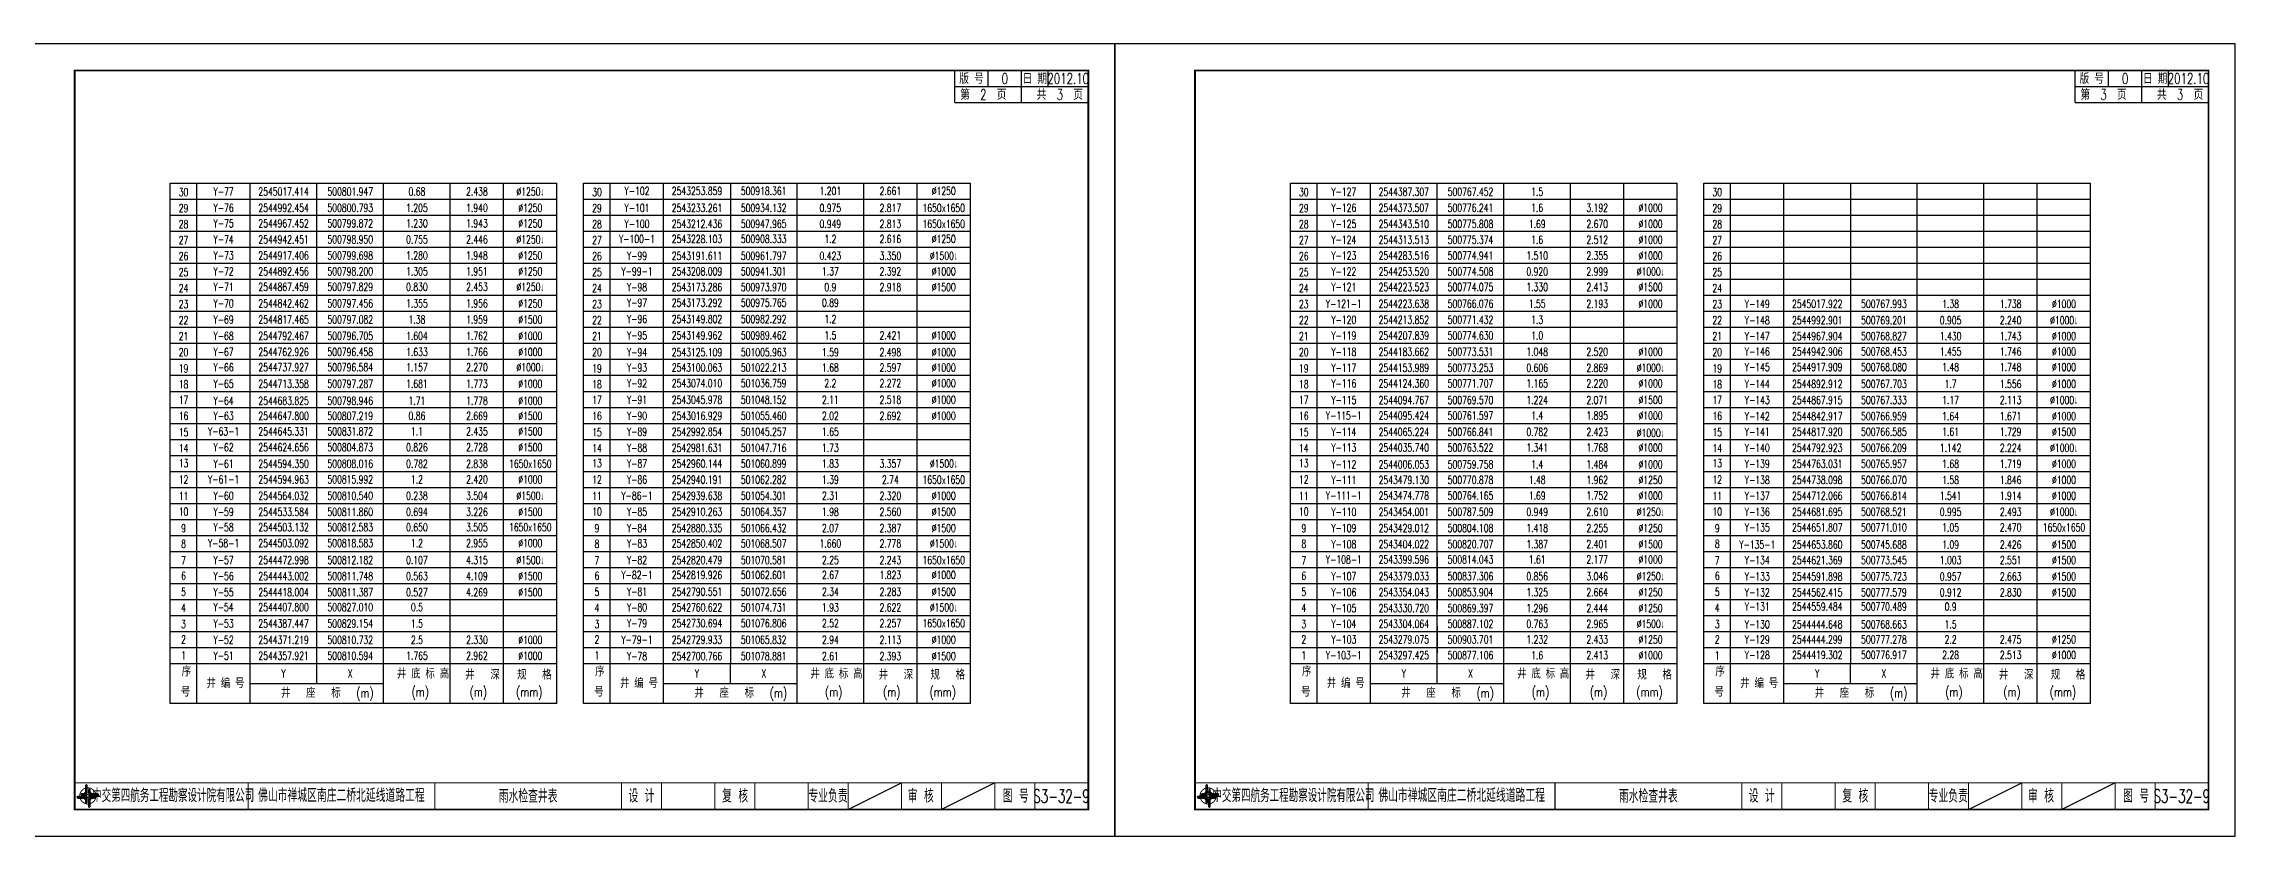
# Model space of a CAD drawing. Header units: inches. Extents: x 9567 to 10834, y -379 to 758.
# Drawn here: x 10005 to 10827, y 461 to 758 of the extents above; entities that cross this region are included whole.
import ezdxf
from ezdxf.enums import TextEntityAlignment as Align

# ---------------------------------------------------------------- set-up
doc = ezdxf.new("R2010")
doc.units = ezdxf.units.IN
doc.header["$LTSCALE"] = 10
doc.header["$MEASUREMENT"] = 0
for name, color, linetype in [('GPSCOMMON', 7, 'Continuous'), ('U-ANNO-TTLB', 7, 'Continuous'), ('图框', 7, 'Continuous'), ('文字表格', 7, 'Continuous'), ('结构', 2, 'Continuous')]:
    doc.layers.add(name, color=color, linetype=linetype)
doc.styles.add('gpshz', font='txt.shx', dxfattribs={"width": 0.7, "bigfont": 'hztxt.shx'})
doc.styles.add('HZ', font='romans.shx', dxfattribs={"width": 0.8, "bigfont": 'hztxt.shx'})
doc.styles.get("Standard").update_dxf_attribs({"font": 'simplex1.shx', "width": 0.7, "bigfont": 'hztxt.shx'})

# ---------------------------------------------------------------- blocks, each defined once
blk = doc.blocks.new('series')
at = {"width": 0.75}
for tag, height, p in [('页码', 4, (-35, -19)), ('图名', 5, (-220, -282)), ('图号', 5, (-20, -282))]:
    blk.add_attdef(tag, text='', height=height, dxfattribs=at).set_placement(p, align=Align.MIDDLE_CENTER)
blk = doc.blocks.new('tb')
at = {"lineweight": -3}
h = blk.add_hatch(color=256, dxfattribs=at)
h.paths.add_polyline_path([(-1.23, -0.13), (-3.78, -0.14), (-4.14, -0.41), (-1.4, -0.44), (-0.56, -1.24), (-0.54, -2.62), (-0.27, -2.2), (-0.26, -1.06)])
h.paths.add_polyline_path([(0.13, -1.08), (0.14, -3.86), (0.41, -4.26), (0.44, -1.24), (1.25, -0.43), (2.66, -0.43), (2.26, -0.16), (1.07, -0.15)])
h.paths.add_polyline_path([(1.08, 0.3), (3.62, 0.3), (4.02, 0.56), (1.25, 0.57), (0.43, 1.39), (0.43, 2.8), (0.16, 2.41), (0.15, 1.24)])
h.paths.add_polyline_path([(-0.28, 1.21), (-0.28, 3.99), (-0.56, 4.39), (-0.57, 1.41), (-1.38, 0.6), (-2.74, 0.56), (-2.33, 0.3), (-1.2, 0.29)])
for p, q in [((-1.38, 0.6), (-2.74, 0.56)), ((-0.57, 1.41), (-1.38, 0.6)), ((-0.56, 4.39), (-0.57, 1.41)), ((0.43, 2.8), (0.43, 1.39)), ((0.43, 1.39), (1.25, 0.57)), ((1.25, 0.57), (4.02, 0.56)), ((-4.14, -0.41), (-1.4, -0.44)), ((-1.4, -0.44), (-0.56, -1.24)), ((-0.56, -1.24), (-0.54, -2.62)), ((0.41, -4.26), (0.44, -1.24)), ((0.44, -1.24), (1.25, -0.43)), ((1.25, -0.43), (2.66, -0.43))]:
    blk.add_line(p, q, dxfattribs=at)
at = {"lineweight": -3, "const_width": 0.35, "flags": 128}
for points in [[(-0.9, 3.02, 0.324167), (-3.16, -0.14)], [(2.88, 0.92, 0.324403), (-0.24, 3.15)], [(0.75, -2.86, 0.325418), (3.02, 0.26)], [(-2.98, -0.76, 0.322976), (0.14, -2.98)]]:
    blk.add_lwpolyline(points, format="xyb", dxfattribs=at)
at = {"lineweight": -3, "flags": 128}
for points in [[(-0.9, 3.99), (-0.9, 1.58), (-1.53, 0.91), (-2.34, 0.91), (-2.74, 0.56), (-2.33, 0.3), (-1.2, 0.29), (-0.28, 1.21), (-0.28, 3.99), (-0.56, 4.39)], [(-0.04, 0.77), (0.68, 0.04), (-0.04, -0.69), (-0.77, 0.05)], [(3.62, 0.92), (1.43, 0.92), (0.77, 1.54), (0.77, 2.38), (0.43, 2.8), (0.16, 2.41), (0.15, 1.24), (1.08, 0.3), (3.62, 0.3), (4.02, 0.56)], [(-3.73, -0.76), (-1.54, -0.76), (-0.89, -1.39), (-0.89, -2.21), (-0.54, -2.62), (-0.27, -2.2), (-0.26, -1.06), (-1.23, -0.13), (-3.78, -0.14), (-4.14, -0.41)], [(0.75, -3.85), (0.75, -1.43), (1.4, -0.78), (2.26, -0.78), (2.66, -0.43), (2.26, -0.16), (1.07, -0.15), (0.13, -1.08), (0.14, -3.86), (0.41, -4.26)]]:
    blk.add_lwpolyline(points, close=True, dxfattribs=at)
blk = doc.blocks.new('hyjbbt')
at = {"color": 7, "linetype": 'Continuous'}
for p, q in [((0, 15), (145, 15)), ((10, 0), (10, 15)), ((30, 0), (30, 15)), ((55, 7.5), (55, 15)), ((80, 0), (80, 15)), ((105, 0), (105, 15)), ((125, 0), (125, 15)), ((30, 7.5), (80, 7.5))]:
    blk.add_line(p, q, dxfattribs=at)
at = {"color": 1, "linetype": 'Continuous'}
for p, q in [((0, 0), (0, 15)), ((145, 0), (145, 15)), ((145, 0), (0, 0))]:
    blk.add_line(p, q, dxfattribs=at)
at = {"style": 'HZ', "width": 0.75}
for s, p in [('序', (4.31, 10.17)), ('井 编 号', (13.62, 5.78)), ('井 底 标 高', (84.99, 9.38)), ('井   深', (110.61, 8.97)), ('规   格', (130.05, 8.97)), ('号', (3.97, 2.58)), ('井   座   标   (m)', (41.52, 2.18)), ('(m)', (90.49, 2.58)), ('(m)', (112.26, 2.58)), ('(mm)', (129.67, 2.58))]:
    blk.add_text(s, height=3.5, dxfattribs=at).set_placement(p)
at = {"layer": 'GPSCOMMON', "style": 'gpshz', "width": 0.7}
for s, p in [('Y', (42.5, 11.25)), ('X', (67.5, 11.25))]:
    blk.add_text(s, height=3, dxfattribs=at).set_placement(p, align=Align.MIDDLE)

msp = doc.modelspace()

# ---------------------------------------------------------------- linework, layer by layer
at = {"color": 0}
for p, q in [((10406.75, 758.34), (9986.75, 758.34)), ((10406.75, 758.34), (9986.75, 758.34)), ((10826.75, 758.34), (10406.75, 758.34)), ((10826.75, 758.34), (10406.75, 758.34))]:
    msp.add_line(p, q, dxfattribs=at)
for p, q in [((10107.57, 526.08), (10107.57, 706.08)), ((10207.57, 700.08), (10352.57, 700.08)), ((10527.57, 526.08), (10527.57, 706.08)), ((10627.57, 700.08), (10772.57, 700.08)), ((10207.57, 694.08), (10352.57, 694.08)), ((10627.57, 694.08), (10772.57, 694.08)), ((10207.57, 688.08), (10352.57, 688.08)), ((10207.57, 682.08), (10352.57, 682.08)), ((10627.57, 688.08), (10772.57, 688.08)), ((10627.57, 682.08), (10772.57, 682.08)), ((10207.57, 676.08), (10352.57, 676.08)), ((10627.57, 676.08), (10772.57, 676.08)), ((10207.57, 670.08), (10352.57, 670.08)), ((10627.57, 670.08), (10772.57, 670.08)), ((10207.57, 664.08), (10352.57, 664.08)), ((10207.57, 658.08), (10352.57, 658.08)), ((10627.57, 664.08), (10772.57, 664.08)), ((10627.57, 658.08), (10772.57, 658.08)), ((10207.57, 652.08), (10352.57, 652.08)), ((10627.57, 652.08), (10772.57, 652.08)), ((10207.57, 646.08), (10352.57, 646.08)), ((10627.57, 646.08), (10772.57, 646.08)), ((10207.57, 640.08), (10352.57, 640.08)), ((10207.57, 634.08), (10352.57, 634.08)), ((10627.57, 640.08), (10772.57, 640.08)), ((10627.57, 634.08), (10772.57, 634.08)), ((10207.57, 628.08), (10352.57, 628.08)), ((10627.57, 628.08), (10772.57, 628.08)), ((10207.57, 622.08), (10352.57, 622.08)), ((10627.57, 622.08), (10772.57, 622.08)), ((10207.57, 616.08), (10352.57, 616.08)), ((10207.57, 610.08), (10352.57, 610.08)), ((10627.57, 616.08), (10772.57, 616.08)), ((10627.57, 610.08), (10772.57, 610.08)), ((10207.57, 604.08), (10352.57, 604.08)), ((10627.57, 604.08), (10772.57, 604.08)), ((10207.57, 598.08), (10352.57, 598.08)), ((10207.57, 592.08), (10352.57, 592.08)), ((10627.57, 598.08), (10772.57, 598.08)), ((10627.57, 592.08), (10772.57, 592.08)), ((10207.57, 586.08), (10352.57, 586.08)), ((10627.57, 586.08), (10772.57, 586.08)), ((10207.57, 580.08), (10352.57, 580.08)), ((10627.57, 580.08), (10772.57, 580.08)), ((10207.57, 574.08), (10352.57, 574.08)), ((10207.57, 568.08), (10352.57, 568.08)), ((10627.57, 574.08), (10772.57, 574.08)), ((10627.57, 568.08), (10772.57, 568.08)), ((10207.57, 562.08), (10352.57, 562.08)), ((10627.57, 562.08), (10772.57, 562.08)), ((10207.57, 556.08), (10352.57, 556.08)), ((10627.57, 556.08), (10772.57, 556.08)), ((10207.57, 550.08), (10352.57, 550.08)), ((10207.57, 544.08), (10352.57, 544.08)), ((10627.57, 550.08), (10772.57, 550.08)), ((10627.57, 544.08), (10772.57, 544.08)), ((10207.57, 538.08), (10352.57, 538.08)), ((10627.57, 538.08), (10772.57, 538.08)), ((10207.57, 532.08), (10352.57, 532.08)), ((10627.57, 532.08), (10772.57, 532.08))]:
    msp.add_line(p, q)
for points in [[(10406.75, 461.34), (10406.75, 758.34), (9986.75, 758.34), (9986.75, 461.34)], [(10826.75, 461.34), (10826.75, 758.34), (10406.75, 758.34), (10406.75, 461.34)]]:
    msp.add_lwpolyline(points, close=True)
at = {"layer": 'GPSCOMMON'}
for p, q in [((10052.57, 700.08), (10197.57, 700.08)), ((10472.57, 700.08), (10617.57, 700.08)), ((10052.57, 694.08), (10197.57, 694.08)), ((10472.57, 694.08), (10617.57, 694.08)), ((10052.57, 688.08), (10197.57, 688.08)), ((10052.57, 682.08), (10197.57, 682.08)), ((10472.57, 688.08), (10617.57, 688.08)), ((10472.57, 682.08), (10617.57, 682.08)), ((10052.57, 676.08), (10197.57, 676.08)), ((10472.57, 676.08), (10617.57, 676.08)), ((10052.57, 670.08), (10197.57, 670.08)), ((10472.57, 670.08), (10617.57, 670.08)), ((10052.57, 664.08), (10197.57, 664.08)), ((10052.57, 658.08), (10197.57, 658.08)), ((10472.57, 664.08), (10617.57, 664.08)), ((10472.57, 658.08), (10617.57, 658.08)), ((10052.57, 652.08), (10197.57, 652.08)), ((10472.57, 652.08), (10617.57, 652.08)), ((10052.57, 646.08), (10197.57, 646.08)), ((10472.57, 646.08), (10617.57, 646.08)), ((10052.57, 640.08), (10197.57, 640.08)), ((10052.57, 634.08), (10197.57, 634.08)), ((10472.57, 640.08), (10617.57, 640.08)), ((10472.57, 634.08), (10617.57, 634.08)), ((10052.57, 628.08), (10197.57, 628.08)), ((10472.57, 628.08), (10617.57, 628.08)), ((10052.57, 622.08), (10197.57, 622.08)), ((10472.57, 622.08), (10617.57, 622.08)), ((10052.57, 616.08), (10197.57, 616.08)), ((10052.57, 610.08), (10197.57, 610.08)), ((10472.57, 616.08), (10617.57, 616.08)), ((10472.57, 610.08), (10617.57, 610.08)), ((10052.57, 604.08), (10197.57, 604.08)), ((10472.57, 604.08), (10617.57, 604.08)), ((10052.57, 598.08), (10197.57, 598.08)), ((10052.57, 592.08), (10197.57, 592.08)), ((10472.57, 598.08), (10617.57, 598.08)), ((10472.57, 592.08), (10617.57, 592.08)), ((10052.57, 586.08), (10197.57, 586.08)), ((10472.57, 586.08), (10617.57, 586.08)), ((10052.57, 580.08), (10197.57, 580.08)), ((10472.57, 580.08), (10617.57, 580.08)), ((10052.57, 574.08), (10197.57, 574.08)), ((10052.57, 568.08), (10197.57, 568.08)), ((10472.57, 574.08), (10617.57, 574.08)), ((10472.57, 568.08), (10617.57, 568.08)), ((10052.57, 562.08), (10197.57, 562.08)), ((10472.57, 562.08), (10617.57, 562.08)), ((10052.57, 556.08), (10197.57, 556.08)), ((10472.57, 556.08), (10617.57, 556.08)), ((10052.57, 550.08), (10197.57, 550.08)), ((10052.57, 544.08), (10197.57, 544.08)), ((10472.57, 550.08), (10617.57, 550.08)), ((10472.57, 544.08), (10617.57, 544.08)), ((10052.57, 538.08), (10197.57, 538.08)), ((10472.57, 538.08), (10617.57, 538.08)), ((10052.57, 532.08), (10197.57, 532.08)), ((10472.57, 532.08), (10617.57, 532.08))]:
    msp.add_line(p, q, dxfattribs=at)
at = {"layer": 'U-ANNO-TTLB'}
for p, q in [((10262.57, 656.08), (10262.57, 646.08)), ((10262.57, 646.08), (10262.57, 636.08)), ((10262.57, 629.91), (10262.57, 619.91)), ((10262.57, 626.08), (10262.57, 616.08)), ((10262.57, 616.08), (10262.57, 606.08)), ((10262.57, 606.08), (10262.57, 596.08)), ((10527.57, 566.08), (10527.57, 556.08)), ((10527.57, 556.08), (10527.57, 546.08)), ((10527.57, 540.06), (10527.57, 530.06))]:
    msp.add_line(p, q, dxfattribs=at)
at = {"layer": '图框'}
for p, q in [((10346.75, 736.34), (10346.75, 748.34)), ((10359.25, 742.34), (10359.25, 748.34)), ((10371.75, 742.34), (10371.75, 748.34)), ((10381.75, 742.34), (10381.75, 748.34)), ((10766.75, 736.34), (10766.75, 748.34)), ((10779.25, 742.34), (10779.25, 748.34)), ((10791.75, 742.34), (10791.75, 748.34)), ((10801.75, 742.34), (10801.75, 748.34)), ((10346.75, 742.34), (10396.75, 742.34)), ((10371.75, 736.34), (10371.75, 742.34)), ((10766.75, 742.34), (10816.75, 742.34)), ((10791.75, 736.34), (10791.75, 742.34)), ((10346.75, 736.34), (10396.75, 736.34)), ((10766.75, 736.34), (10816.75, 736.34)), ((10306.75, 471.34), (10326.75, 481.34)), ((10361.75, 481.34), (10341.75, 471.34)), ((10726.75, 471.34), (10746.75, 481.34)), ((10781.75, 481.34), (10761.75, 471.34))]:
    msp.add_line(p, q, dxfattribs=at)
for points, const_width in [([(10396.75, 748.34), (10016.75, 748.34), (10016.75, 471.34), (10396.75, 471.34), (10396.75, 748.34)], 0.7), ([(10816.75, 748.34), (10436.75, 748.34), (10436.75, 471.34), (10816.75, 471.34), (10816.75, 748.34)], 0.7), ([(10016.75, 481.34), (10396.75, 481.34)], 0.4), ([(10081.75, 481.34), (10081.75, 471.34)], 0.4), ([(10151.75, 471.34), (10151.75, 481.34)], 0.4), ([(10221.75, 471.34), (10221.75, 481.34)], 0.4), ([(10236.75, 471.34), (10236.75, 481.34)], 0.4), ([(10256.75, 471.34), (10256.75, 481.34)], 0.4), ([(10271.75, 471.34), (10271.75, 481.34)], 0.4), ([(10291.75, 471.34), (10291.75, 481.34)], 0.4), ([(10291.75, 471.34), (10291.75, 481.34)], 0.4), ([(10306.75, 471.34), (10306.75, 481.34)], 0.4), ([(10326.75, 471.34), (10326.75, 481.34)], 0.4), ([(10341.75, 471.34), (10341.75, 481.34)], 0.4), ([(10361.75, 471.34), (10361.75, 481.34)], 0.4), ([(10376.75, 471.34), (10376.75, 481.34)], 0.4), ([(10436.75, 481.34), (10816.75, 481.34)], 0.4), ([(10501.75, 481.34), (10501.75, 471.34)], 0.4), ([(10571.75, 471.34), (10571.75, 481.34)], 0.4), ([(10641.75, 471.34), (10641.75, 481.34)], 0.4), ([(10656.75, 471.34), (10656.75, 481.34)], 0.4), ([(10676.75, 471.34), (10676.75, 481.34)], 0.4), ([(10691.75, 471.34), (10691.75, 481.34)], 0.4), ([(10711.75, 471.34), (10711.75, 481.34)], 0.4), ([(10711.75, 471.34), (10711.75, 481.34)], 0.4), ([(10726.75, 471.34), (10726.75, 481.34)], 0.4), ([(10746.75, 471.34), (10746.75, 481.34)], 0.4), ([(10761.75, 471.34), (10761.75, 481.34)], 0.4), ([(10781.75, 471.34), (10781.75, 481.34)], 0.4), ([(10796.75, 471.34), (10796.75, 481.34)], 0.4)]:
    msp.add_lwpolyline(points, dxfattribs=dict(at, const_width=const_width))
at = {"layer": '文字表格', "linetype": 'Continuous'}
for p, q in [((10062.57, 526.08), (10062.57, 706.08)), ((10082.57, 526.08), (10082.57, 706.08)), ((10132.57, 526.08), (10132.57, 706.08)), ((10157.57, 526.08), (10157.57, 706.08)), ((10177.57, 526.08), (10177.57, 706.08)), ((10207.57, 526.08), (10207.57, 706.08)), ((10217.57, 526.08), (10217.57, 706.08)), ((10237.57, 526.08), (10237.57, 706.08)), ((10262.57, 706.08), (10262.57, 526.08)), ((10287.57, 526.08), (10287.57, 706.08)), ((10312.57, 526.08), (10312.57, 706.08)), ((10332.57, 526.08), (10332.57, 706.08)), ((10482.57, 526.08), (10482.57, 706.08)), ((10502.57, 526.08), (10502.57, 706.08)), ((10552.57, 526.08), (10552.57, 706.08)), ((10577.57, 526.08), (10577.57, 706.08)), ((10597.57, 526.08), (10597.57, 706.08)), ((10637.57, 526.08), (10637.57, 706.08)), ((10657.57, 526.08), (10657.57, 706.08)), ((10682.57, 706.08), (10682.57, 526.08)), ((10707.57, 526.08), (10707.57, 706.08)), ((10732.57, 526.08), (10732.57, 706.08)), ((10752.57, 526.08), (10752.57, 706.08)), ((10207.57, 526.08), (10352.57, 526.08)), ((10627.57, 526.08), (10772.57, 526.08))]:
    msp.add_line(p, q, dxfattribs=at)
at = {"layer": '结构', "color": 1}
for p, q in [((10052.57, 526.08), (10052.57, 706.08)), ((10052.57, 706.08), (10197.57, 706.08)), ((10197.57, 526.08), (10197.57, 706.08)), ((10207.57, 526.08), (10207.57, 706.08)), ((10207.57, 706.08), (10352.57, 706.08)), ((10352.57, 526.08), (10352.57, 706.08)), ((10472.57, 526.08), (10472.57, 706.08)), ((10472.57, 706.08), (10617.57, 706.08)), ((10617.57, 526.08), (10617.57, 706.08)), ((10627.57, 526.08), (10627.57, 706.08)), ((10627.57, 706.08), (10772.57, 706.08)), ((10772.57, 526.08), (10772.57, 706.08))]:
    msp.add_line(p, q, dxfattribs=at)

# ---------------------------------------------------------------- block references
at = {"layer": '图框'}
ref = msp.add_blockref('series', (10406.75, 758.34), dxfattribs=at)
ref.add_attrib('页码', '第  2  页     共  3  页', dxfattribs={"layer": '0', "height": 4, "width": 0.7}).set_placement((10371.75, 739.34), align=Align.MIDDLE_CENTER)
ref.add_attrib('图名', '雨水检查井表', dxfattribs={"layer": '0', "height": 5, "width": 0.7}).set_placement((10186.75, 476.34), align=Align.MIDDLE_CENTER)
ref.add_attrib('图号', 'S3-32-9', dxfattribs={"layer": '0', "height": 5, "width": 0.65}).set_placement((10386.75, 476.34), align=Align.MIDDLE_CENTER)
ref = msp.add_blockref('series', (10826.75, 758.34), dxfattribs=at)
ref.add_attrib('页码', '第  3  页     共  3  页', dxfattribs={"layer": '0', "height": 4, "width": 0.7}).set_placement((10791.75, 739.34), align=Align.MIDDLE_CENTER)
ref.add_attrib('图名', '雨水检查井表', dxfattribs={"layer": '0', "height": 5, "width": 0.7}).set_placement((10606.75, 476.34), align=Align.MIDDLE_CENTER)
ref.add_attrib('图号', 'S3-32-9', dxfattribs={"layer": '0', "height": 5, "width": 0.65}).set_placement((10806.75, 476.34), align=Align.MIDDLE_CENTER)
at = {"layer": '图框', "lineweight": -3}
for p in [(10021.75, 476.34), (10441.75, 476.34)]:
    msp.add_blockref('tb', p, dxfattribs=at)
at = {"layer": '文字表格', "linetype": 'Continuous'}
for p in [(10052.57, 511.08), (10207.57, 511.08), (10472.57, 511.08), (10627.57, 511.08)]:
    msp.add_blockref('hyjbbt', p, dxfattribs=at)

# ---------------------------------------------------------------- texts
at = {"layer": 'U-ANNO-TTLB', "width": 0.7}
for s, p in [('Y-77', (10072.57, 702.95)), ('Y-76', (10072.57, 696.86)), ('2545017.414', (10095.07, 702.95)), ('2544992.454', (10095.07, 696.86)), ('500801.947', (10120.07, 702.95)), ('500800.793', (10120.07, 696.86)), ('1.205', (10145.07, 696.86)), ('0.68', (10145.07, 702.95)), ('2.438', (10167.57, 702.95)), ('1.940', (10167.57, 696.86)), ('%%C1250↓', (10187.57, 702.95)), ('%%c1250', (10187.57, 696.86)), ('Y-102', (10227.57, 703.18)), ('2543253.859', (10250.07, 703.18)), ('500918.361', (10275.07, 703.18)), ('1.201', (10300.07, 703.18)), ('2.661', (10322.57, 703.18)), ('%%c1250', (10342.57, 703.18)), ('Y-127', (10492.57, 702.9)), ('Y-126', (10492.57, 696.88)), ('2544387.307', (10515.07, 702.9)), ('2544373.507', (10515.07, 696.88)), ('500767.452', (10540.07, 702.9)), ('500776.241', (10540.07, 696.88)), ('1.5', (10565.07, 702.9)), ('1.6', (10565.07, 696.88)), ('3.192', (10587.57, 696.88)), ('%%c1000', (10607.57, 696.88)), ('Y-75', (10072.57, 691.05)), ('2544967.452', (10095.07, 691.05)), ('500799.872', (10120.07, 691.05)), ('1.230', (10145.07, 691.05)), ('1.943', (10167.57, 691.05)), ('%%c1250', (10187.57, 691.05)), ('Y-101', (10227.57, 696.82)), ('Y-100', (10227.57, 690.85)), ('2543233.261', (10250.07, 696.82)), ('2543212.436', (10250.07, 690.85)), ('500934.132', (10275.07, 696.82)), ('500947.965', (10275.07, 690.85)), ('0.975', (10300.07, 696.82)), ('0.949', (10300.07, 690.85)), ('2.817', (10322.57, 696.82)), ('2.813', (10322.57, 690.85)), ('1650x1650', (10342.57, 696.82)), ('1650x1650', (10342.57, 690.85)), ('Y-125', (10492.57, 690.82)), ('2544343.510', (10515.07, 690.82)), ('500775.808', (10540.07, 690.82)), ('1.69', (10565.07, 690.82)), ('2.670', (10587.57, 690.82)), ('%%c1000', (10607.57, 690.82)), ('Y-74', (10072.57, 685.04)), ('2544942.451', (10095.07, 685.04)), ('500798.950', (10120.07, 685.04)), ('0.755', (10145.07, 685.04)), ('2.446', (10167.57, 685.04)), ('%%C1250↓', (10187.57, 685.04)), ('Y-100-1', (10227.57, 685.2)), ('2543228.103', (10250.07, 685.2)), ('500908.333', (10275.07, 685.2)), ('1.2', (10300.07, 685.2)), ('2.616', (10322.57, 685.2)), ('%%c1250', (10342.57, 685.2)), ('Y-124', (10492.57, 684.9)), ('2544313.513', (10515.07, 684.9)), ('500775.374', (10540.07, 684.9)), ('1.6', (10565.07, 684.9)), ('2.512', (10587.57, 684.9)), ('%%c1000', (10607.57, 684.9)), ('Y-73', (10072.57, 679)), ('Y-72', (10072.57, 673.03)), ('2544917.406', (10095.07, 679)), ('2544892.456', (10095.07, 673.03)), ('500799.698', (10120.07, 679)), ('500798.200', (10120.07, 673.03)), ('1.280', (10145.07, 679)), ('1.305', (10145.07, 673.03)), ('1.948', (10167.57, 679)), ('1.951', (10167.57, 673.03)), ('%%c1250', (10187.57, 679)), ('%%c1250', (10187.57, 673.03)), ('Y-99-1', (10227.57, 673.05)), ('Y-99', (10227.57, 678.87)), ('2543191.611', (10250.07, 678.87)), ('2543208.009', (10250.07, 673.05)), ('500961.797', (10275.07, 678.87)), ('500941.301', (10275.07, 673.05)), ('0.423', (10300.07, 678.87)), ('1.37', (10300.07, 673.05)), ('3.350', (10322.57, 678.87)), ('2.392', (10322.57, 673.05)), ('%%C1500↓', (10342.57, 678.87)), ('%%c1000', (10342.57, 673.05)), ('Y-123', (10492.57, 678.94)), ('Y-122', (10492.57, 672.96)), ('2544283.516', (10515.07, 678.94)), ('2544253.520', (10515.07, 672.96)), ('500774.941', (10540.07, 678.94)), ('500774.508', (10540.07, 672.96)), ('0.920', (10565.07, 672.96)), ('1.510', (10565.07, 678.94)), ('2.355', (10587.57, 678.94)), ('2.999', (10587.57, 672.96)), ('%%C1000↓', (10607.57, 672.96)), ('%%c1000', (10607.57, 678.94)), ('Y-71', (10072.57, 667.22)), ('2544867.459', (10095.07, 667.22)), ('500797.829', (10120.07, 667.22)), ('0.830', (10145.07, 667.22)), ('2.453', (10167.57, 667.22)), ('%%C1250↓', (10187.57, 667.22)), ('Y-98', (10227.57, 667.15)), ('2543173.286', (10250.07, 667.15)), ('500973.970', (10275.07, 667.15)), ('0.9', (10300.07, 667.15)), ('2.918', (10322.57, 667.15)), ('%%c1500', (10342.57, 667.15)), ('Y-121', (10492.57, 667.19)), ('2544223.523', (10515.07, 667.19)), ('500774.075', (10540.07, 667.19)), ('1.330', (10565.07, 667.19)), ('2.413', (10587.57, 667.19)), ('%%c1500', (10607.57, 667.19)), ('Y-70', (10072.57, 661.04)), ('2544842.462', (10095.07, 661.04)), ('500797.456', (10120.07, 661.04)), ('1.355', (10145.07, 661.04)), ('1.956', (10167.57, 661.04)), ('%%c1250', (10187.57, 661.04)), ('Y-97', (10227.57, 661.31)), ('2543173.292', (10250.07, 661.31)), ('500975.765', (10275.07, 661.31)), ('0.89', (10300.07, 661.31)), ('Y-121-1', (10492.57, 660.89)), ('2544223.638', (10515.07, 660.89)), ('500766.076', (10540.07, 660.89)), ('1.55', (10565.07, 660.89)), ('2.193', (10587.57, 660.89)), ('%%c1000', (10607.57, 660.89)), ('Y-149', (10647.57, 660.86)), ('2545017.922', (10670.07, 660.86)), ('500767.993', (10695.07, 660.86)), ('1.38', (10720.07, 660.86)), ('1.738', (10742.57, 660.86)), ('%%c1000', (10762.57, 660.86)), ('Y-69', (10072.57, 654.97)), ('Y-68', (10072.57, 648.86)), ('2544817.465', (10095.07, 654.97)), ('2544792.467', (10095.07, 648.86)), ('500797.082', (10120.07, 654.97)), ('500796.705', (10120.07, 648.86)), ('1.604', (10145.07, 648.86)), ('1.38', (10145.07, 654.97)), ('1.959', (10167.57, 654.97)), ('1.762', (10167.57, 648.86)), ('%%C1500', (10187.57, 654.97)), ('%%c1000', (10187.57, 648.86)), ('Y-96', (10227.57, 655.18)), ('Y-95', (10227.57, 649.07)), ('2543149.802', (10250.07, 655.18)), ('2543149.962', (10250.07, 649.07)), ('500982.292', (10275.07, 655.18)), ('500989.462', (10275.07, 649.07)), ('1.2', (10300.07, 655.18)), ('1.5', (10300.07, 649.07)), ('2.421', (10322.57, 649.07)), ('%%c1000', (10342.57, 649.07)), ('Y-120', (10492.57, 654.9)), ('Y-119', (10492.57, 649)), ('2544213.852', (10515.07, 654.9)), ('2544207.839', (10515.07, 649)), ('500771.432', (10540.07, 654.9)), ('500774.630', (10540.07, 649)), ('1.3', (10565.07, 654.9)), ('1.0', (10565.07, 649)), ('Y-148', (10647.57, 654.7)), ('Y-147', (10647.57, 648.79)), ('2544992.901', (10670.07, 654.7)), ('2544967.904', (10670.07, 648.79)), ('500769.201', (10695.07, 654.7)), ('500768.827', (10695.07, 648.79)), ('0.905', (10720.07, 654.7)), ('1.430', (10720.07, 648.79)), ('2.240', (10742.57, 654.7)), ('1.743', (10742.57, 648.79)), ('%%C1000↓', (10762.57, 654.7)), ('%%c1000', (10762.57, 648.79)), ('Y-67', (10072.57, 642.84)), ('2544762.926', (10095.07, 642.84)), ('500796.458', (10120.07, 642.84)), ('1.633', (10145.07, 642.84)), ('1.766', (10167.57, 642.84)), ('%%c1000', (10187.57, 642.84)), ('Y-94', (10227.57, 642.74)), ('2543125.109', (10250.07, 642.74)), ('501005.963', (10275.07, 642.74)), ('1.59', (10300.07, 642.74)), ('2.498', (10322.57, 642.74)), ('%%c1000', (10342.57, 642.74)), ('Y-118', (10492.57, 642.9)), ('2544183.662', (10515.07, 642.9)), ('500773.531', (10540.07, 642.9)), ('1.048', (10565.07, 642.9)), ('2.520', (10587.57, 642.9)), ('%%c1000', (10607.57, 642.9)), ('Y-146', (10647.57, 642.99)), ('2544942.906', (10670.07, 642.99)), ('500768.453', (10695.07, 642.99)), ('1.455', (10720.07, 642.99)), ('1.746', (10742.57, 642.99)), ('%%c1000', (10762.57, 642.99)), ('Y-66', (10072.57, 637.08)), ('2544737.927', (10095.07, 637.08)), ('500796.584', (10120.07, 637.08)), ('1.157', (10145.07, 637.08)), ('2.270', (10167.57, 637.08)), ('%%C1000↓', (10187.57, 637.08)), ('Y-93', (10227.57, 636.98)), ('2543100.063', (10250.07, 636.98)), ('501022.213', (10275.07, 636.98)), ('1.68', (10300.07, 636.98)), ('2.597', (10322.57, 636.98)), ('%%c1000', (10342.57, 636.98)), ('Y-117', (10492.57, 636.9)), ('2544153.989', (10515.07, 636.9)), ('500773.253', (10540.07, 636.9)), ('0.606', (10565.07, 636.9)), ('2.869', (10587.57, 636.9)), ('%%C1000↓', (10607.57, 636.9)), ('Y-145', (10647.57, 637.2)), ('2544917.909', (10670.07, 637.2)), ('500768.080', (10695.07, 637.2)), ('1.48', (10720.07, 637.2)), ('1.748', (10742.57, 637.2)), ('%%c1000', (10762.57, 637.2)), ('Y-65', (10072.57, 630.92)), ('Y-64', (10072.57, 624.55)), ('2544713.358', (10095.07, 630.92)), ('2544683.825', (10095.07, 624.55)), ('500797.287', (10120.07, 630.92)), ('500798.946', (10120.07, 624.55)), ('1.681', (10145.07, 630.92)), ('1.71', (10145.07, 624.55)), ('1.773', (10167.57, 630.92)), ('1.778', (10167.57, 624.55)), ('%%c1000', (10187.57, 630.92)), ('%%c1000', (10187.57, 624.55)), ('Y-92', (10227.57, 631.1)), ('Y-91', (10227.57, 624.91)), ('2543074.010', (10250.07, 631.1)), ('2543045.978', (10250.07, 624.91)), ('501036.759', (10275.07, 631.1)), ('501048.152', (10275.07, 624.91)), ('2.11', (10300.07, 624.91)), ('2.2', (10300.07, 631.1)), ('2.272', (10322.57, 631.1)), ('2.518', (10322.57, 624.91)), ('%%c1000', (10342.57, 631.1)), ('%%c1000', (10342.57, 624.91)), ('Y-116', (10492.57, 631.04)), ('Y-115', (10492.57, 624.83)), ('2544124.360', (10515.07, 631.04)), ('2544094.767', (10515.07, 624.83)), ('500771.707', (10540.07, 631.04)), ('500769.570', (10540.07, 624.83)), ('1.165', (10565.07, 631.04)), ('1.224', (10565.07, 624.83)), ('2.220', (10587.57, 631.04)), ('2.071', (10587.57, 624.83)), ('%%c1000', (10607.57, 631.04)), ('%%c1500', (10607.57, 624.85)), ('Y-144', (10647.57, 630.84)), ('Y-143', (10647.57, 624.82)), ('2544892.912', (10670.07, 630.84)), ('2544867.915', (10670.07, 624.82)), ('500767.703', (10695.07, 630.84)), ('500767.333', (10695.07, 624.82)), ('1.17', (10720.07, 624.82)), ('1.7', (10720.07, 630.84)), ('2.113', (10742.57, 624.82)), ('1.556', (10742.57, 630.84)), ('%%C1000↓', (10762.57, 624.82)), ('%%c1000', (10762.57, 630.84)), ('Y-63', (10072.57, 618.88)), ('2544647.800', (10095.07, 618.88)), ('500807.219', (10120.07, 618.88)), ('0.86', (10145.07, 618.88)), ('2.669', (10167.57, 618.88)), ('%%c1500', (10187.57, 618.88)), ('Y-90', (10227.57, 618.9)), ('2543016.929', (10250.07, 618.9)), ('501055.460', (10275.07, 618.9)), ('2.02', (10300.07, 618.9)), ('2.692', (10322.57, 618.9)), ('%%c1000', (10342.57, 618.9)), ('Y-115-1', (10492.57, 618.98)), ('2544095.424', (10515.07, 618.98)), ('500761.597', (10540.07, 618.98)), ('1.4', (10565.07, 618.98)), ('1.895', (10587.57, 618.98)), ('%%c1000', (10607.57, 618.98)), ('Y-142', (10647.57, 618.77)), ('2544842.917', (10670.07, 618.77)), ('500766.959', (10695.07, 618.77)), ('1.64', (10720.07, 618.77)), ('1.671', (10742.57, 618.77)), ('%%c1000', (10762.57, 618.77)), ('Y-63-1', (10072.57, 613.08)), ('Y-62', (10072.57, 607.1)), ('2544645.331', (10095.07, 613.08)), ('2544624.656', (10095.07, 607.1)), ('500831.872', (10120.07, 613.08)), ('500804.873', (10120.07, 607.1)), ('0.826', (10145.07, 607.1)), ('1.1', (10145.07, 613.08)), ('2.435', (10167.57, 613.08)), ('2.728', (10167.57, 607.1)), ('%%c1500', (10187.57, 613.08)), ('%%c1500', (10187.57, 607.1)), ('Y-89', (10227.57, 612.94)), ('Y-88', (10227.57, 606.91)), ('2542992.854', (10250.07, 612.94)), ('2542981.631', (10250.07, 606.91)), ('501045.257', (10275.07, 612.94)), ('501047.716', (10275.07, 606.91)), ('1.65', (10300.07, 612.94)), ('1.73', (10300.07, 606.91)), ('Y-114', (10492.57, 612.84)), ('Y-113', (10492.57, 606.97)), ('2544065.224', (10515.07, 612.84)), ('2544035.740', (10515.07, 606.97)), ('500766.841', (10540.07, 612.84)), ('500763.522', (10540.07, 606.97)), ('0.782', (10565.07, 612.84)), ('1.341', (10565.07, 606.97)), ('2.423', (10587.57, 612.84)), ('1.768', (10587.57, 606.97)), ('%%C1000↓', (10607.57, 612.5)), ('%%c1000', (10607.57, 606.97)), ('Y-141', (10647.57, 612.91)), ('Y-140', (10647.57, 606.91)), ('2544817.920', (10670.07, 612.91)), ('2544792.923', (10670.07, 606.91)), ('500766.585', (10695.07, 612.91)), ('500766.209', (10695.07, 606.91)), ('1.142', (10720.07, 606.91)), ('1.61', (10720.07, 612.91)), ('2.224', (10742.57, 606.91)), ('1.729', (10742.57, 612.91)), ('%%C1000↓', (10762.57, 606.91)), ('%%C1500', (10762.57, 612.91)), ('Y-61', (10072.57, 600.94)), ('2544594.350', (10095.07, 600.94)), ('500808.016', (10120.07, 600.94)), ('0.782', (10145.07, 600.94)), ('2.838', (10167.57, 600.94)), ('1650x1650', (10187.57, 600.94)), ('Y-87', (10227.57, 600.98)), ('2542960.144', (10250.07, 600.98)), ('501060.899', (10275.07, 600.98)), ('1.83', (10300.07, 600.98)), ('3.357', (10322.57, 600.98)), ('%%C1500↓', (10342.57, 600.98)), ('Y-112', (10492.57, 600.7)), ('2544006.053', (10515.07, 600.7)), ('500759.758', (10540.07, 600.7)), ('1.4', (10565.07, 600.7)), ('1.484', (10587.57, 600.7)), ('%%c1000', (10607.57, 600.7)), ('Y-139', (10647.57, 600.9)), ('2544763.031', (10670.07, 600.9)), ('500765.957', (10695.07, 600.9)), ('1.68', (10720.07, 600.9)), ('1.719', (10742.57, 600.9)), ('%%c1000', (10762.57, 600.9)), ('Y-61-1', (10072.57, 595.07)), ('2544594.963', (10095.07, 595.07)), ('500815.992', (10120.07, 595.07)), ('1.2', (10145.07, 595.07)), ('2.420', (10167.57, 595.07)), ('%%c1000', (10187.57, 595.07)), ('Y-86', (10227.57, 594.97)), ('2542940.191', (10250.07, 594.97)), ('501062.282', (10275.07, 594.97)), ('1.39', (10300.07, 594.97)), ('2.74', (10322.57, 594.97)), ('1650x1650', (10342.57, 594.97)), ('Y-111', (10492.57, 594.86)), ('2543479.130', (10515.07, 594.86)), ('500770.878', (10540.07, 594.86)), ('1.48', (10565.07, 594.86)), ('1.962', (10587.57, 594.86)), ('%%C1250', (10607.57, 594.86)), ('Y-138', (10647.57, 594.86)), ('2544738.098', (10670.07, 594.86)), ('500766.070', (10695.07, 594.86)), ('1.58', (10720.07, 594.86)), ('1.846', (10742.57, 594.86)), ('%%c1000', (10762.57, 594.86)), ('Y-60', (10072.57, 588.95)), ('Y-59', (10072.57, 582.88)), ('2544564.032', (10095.07, 588.95)), ('2544533.584', (10095.07, 582.88)), ('500810.540', (10120.07, 588.95)), ('500811.860', (10120.07, 582.88)), ('0.238', (10145.07, 588.95)), ('0.694', (10145.07, 582.88)), ('3.504', (10167.57, 588.95)), ('3.226', (10167.57, 582.88)), ('%%C1500↓', (10187.57, 588.95)), ('%%c1500', (10187.57, 582.88)), ('Y-86-1', (10227.57, 588.97)), ('Y-85', (10227.57, 582.93)), ('2542939.638', (10250.07, 588.97)), ('2542910.263', (10250.07, 582.93)), ('501054.301', (10275.07, 588.97)), ('501064.357', (10275.07, 582.93)), ('2.31', (10300.07, 588.97)), ('1.98', (10300.07, 582.93)), ('2.320', (10322.57, 588.97)), ('2.560', (10322.57, 582.93)), ('%%c1000', (10342.57, 588.97)), ('%%c1500', (10342.57, 582.93)), ('Y-111-1', (10492.57, 588.98)), ('Y-110', (10492.57, 582.88)), ('2543474.778', (10515.07, 588.98)), ('2543454.001', (10515.07, 582.88)), ('500764.165', (10540.07, 588.98)), ('500787.509', (10540.07, 582.88)), ('0.949', (10565.07, 582.88)), ('1.69', (10565.07, 588.98)), ('2.610', (10587.57, 582.88)), ('1.752', (10587.57, 588.98)), ('%%C1250↓', (10607.57, 582.88)), ('%%c1000', (10607.57, 588.98)), ('Y-137', (10647.57, 588.96)), ('Y-136', (10647.57, 582.9)), ('2544712.066', (10670.07, 588.96)), ('2544681.695', (10670.07, 582.9)), ('500766.814', (10695.07, 588.96)), ('500768.521', (10695.07, 582.9)), ('0.995', (10720.07, 582.9)), ('1.541', (10720.07, 588.96)), ('2.493', (10742.57, 582.9)), ('1.914', (10742.57, 588.96)), ('%%C1000↓', (10762.57, 582.9)), ('%%c1000', (10762.57, 588.96)), ('Y-58', (10072.57, 577.13)), ('2544503.132', (10095.07, 577.13)), ('500812.583', (10120.07, 577.13)), ('0.650', (10145.07, 577.13)), ('3.505', (10167.57, 577.13)), ('1650x1650', (10187.57, 577.13)), ('Y-84', (10227.57, 576.83)), ('2542880.335', (10250.07, 576.83)), ('501066.432', (10275.07, 576.83)), ('2.07', (10300.07, 576.83)), ('2.387', (10322.57, 576.83)), ('%%c1500', (10342.57, 576.83)), ('Y-109', (10492.57, 576.85)), ('2543429.012', (10515.07, 576.85)), ('500804.108', (10540.07, 576.85)), ('1.418', (10565.07, 576.85)), ('2.255', (10587.57, 576.85)), ('%%c1250', (10607.57, 576.85)), ('Y-135', (10647.57, 577.07)), ('2544651.807', (10670.07, 577.07)), ('500771.010', (10695.07, 577.07)), ('1.05', (10720.07, 577.07)), ('2.470', (10742.57, 577.07)), ('1650x1650', (10762.57, 577.07)), ('Y-58-1', (10072.57, 571.18)), ('2544503.092', (10095.07, 571.18)), ('500818.583', (10120.07, 571.18)), ('1.2', (10145.07, 571.18)), ('2.955', (10167.57, 571.18)), ('%%c1000', (10187.57, 571.18)), ('Y-83', (10227.57, 571.04)), ('2542850.402', (10250.07, 571.04)), ('501068.507', (10275.07, 571.04)), ('1.660', (10300.07, 571.04)), ('2.778', (10322.57, 571.04)), ('%%C1500↓', (10342.57, 571.04)), ('Y-108', (10492.57, 570.78)), ('2543404.022', (10515.07, 570.78)), ('500820.707', (10540.07, 570.78)), ('1.387', (10565.07, 570.78)), ('2.401', (10587.57, 570.78)), ('%%C1500', (10607.57, 570.78)), ('Y-135-1', (10647.57, 570.62)), ('2544653.860', (10670.07, 570.62)), ('500745.688', (10695.07, 570.62)), ('1.09', (10720.07, 570.62)), ('2.426', (10742.57, 570.62)), ('%%c1500', (10762.57, 570.62)), ('Y-57', (10072.57, 564.85)), ('Y-56', (10072.57, 558.83)), ('2544472.998', (10095.07, 564.85)), ('2544443.002', (10095.07, 558.83)), ('500812.182', (10120.07, 564.85)), ('500811.748', (10120.07, 558.83)), ('0.107', (10145.07, 564.85)), ('0.563', (10145.07, 558.83)), ('4.315', (10167.57, 564.85)), ('4.109', (10167.57, 558.83)), ('%%C1500↓', (10187.57, 564.85)), ('%%c1500', (10187.57, 558.83)), ('Y-82-1', (10227.57, 559.24)), ('Y-82', (10227.57, 564.84)), ('2542820.479', (10250.07, 564.84)), ('2542819.926', (10250.07, 559.24)), ('501070.581', (10275.07, 564.84)), ('501062.601', (10275.07, 559.24)), ('2.25', (10300.07, 564.84)), ('2.67', (10300.07, 559.24)), ('2.243', (10322.57, 564.84)), ('1.823', (10322.57, 559.24)), ('1650x1650', (10342.57, 564.84)), ('%%c1000', (10342.57, 559.24)), ('Y-108-1', (10492.57, 565.04)), ('Y-107', (10492.57, 558.74)), ('2543399.596', (10515.07, 565.04)), ('2543379.033', (10515.07, 558.74)), ('500814.043', (10540.07, 565.04)), ('500837.306', (10540.07, 558.74)), ('0.856', (10565.07, 558.74)), ('1.61', (10565.07, 565.04)), ('2.177', (10587.57, 565.04)), ('3.046', (10587.57, 558.74)), ('%%C1250↓', (10607.57, 558.74)), ('%%c1000', (10607.57, 565.04)), ('Y-134', (10647.57, 564.79)), ('Y-133', (10647.57, 558.67)), ('2544621.369', (10670.07, 564.79)), ('2544591.898', (10670.07, 558.67)), ('500773.545', (10695.07, 564.79)), ('500775.723', (10695.07, 558.67)), ('0.957', (10720.07, 558.67)), ('1.003', (10720.07, 564.79)), ('2.551', (10742.57, 564.79)), ('2.663', (10742.57, 558.67)), ('%%c1500', (10762.57, 564.79)), ('%%c1500', (10762.57, 558.67)), ('Y-55', (10072.57, 552.75)), ('2544418.004', (10095.07, 552.75)), ('500811.387', (10120.07, 552.75)), ('0.527', (10145.07, 552.75)), ('4.269', (10167.57, 552.75)), ('%%c1500', (10187.57, 552.75)), ('Y-81', (10227.57, 552.98)), ('2542790.551', (10250.07, 552.98)), ('501072.656', (10275.07, 552.98)), ('2.34', (10300.07, 552.98)), ('2.283', (10322.57, 552.98)), ('%%c1500', (10342.57, 552.98)), ('Y-106', (10492.57, 552.76)), ('2543354.043', (10515.07, 552.76)), ('500853.904', (10540.07, 552.76)), ('1.325', (10565.07, 552.76)), ('2.664', (10587.57, 552.76)), ('%%c1250', (10607.57, 552.76)), ('Y-132', (10647.57, 552.73)), ('2544562.415', (10670.07, 552.73)), ('500777.579', (10695.07, 552.73)), ('0.912', (10720.07, 552.73)), ('2.830', (10742.57, 552.73)), ('%%c1500', (10762.57, 552.73)), ('Y-54', (10072.57, 547.18)), ('Y-53', (10072.57, 541.03)), ('2544407.800', (10095.07, 547.18)), ('2544387.447', (10095.07, 541.03)), ('500827.010', (10120.07, 547.18)), ('500829.154', (10120.07, 541.03)), ('0.5', (10145.07, 547.18)), ('1.5', (10145.07, 541.03)), ('Y-80', (10227.57, 547.07)), ('Y-79', (10227.57, 541.15)), ('2542760.622', (10250.07, 547.07)), ('2542730.694', (10250.07, 541.15)), ('501074.731', (10275.07, 547.07)), ('501076.806', (10275.07, 541.15)), ('2.52', (10300.07, 541.15)), ('1.93', (10300.07, 547.07)), ('2.622', (10322.57, 547.07)), ('2.257', (10322.57, 541.15)), ('1650x1650', (10342.57, 541.15)), ('%%C1500↓', (10342.57, 547.07)), ('Y-105', (10492.57, 546.81)), ('Y-104', (10492.57, 540.92)), ('2543330.720', (10515.07, 546.81)), ('2543304.064', (10515.07, 540.92)), ('500869.397', (10540.07, 546.81)), ('500887.102', (10540.07, 540.92)), ('0.763', (10565.07, 540.92)), ('1.296', (10565.07, 546.81)), ('2.444', (10587.57, 546.81)), ('2.965', (10587.57, 540.92)), ('%%C1500↓', (10607.57, 540.92)), ('%%c1250', (10607.57, 546.81)), ('Y-131', (10647.57, 547.37)), ('Y-130', (10647.57, 540.74)), ('2544559.484', (10670.07, 547.37)), ('2544444.648', (10670.07, 540.74)), ('500770.489', (10695.07, 547.37)), ('500768.663', (10695.07, 540.74)), ('0.9', (10720.07, 547.37)), ('1.5', (10720.07, 540.74)), ('Y-52', (10072.57, 534.9)), ('2544371.219', (10095.07, 534.9)), ('500810.732', (10120.07, 534.9)), ('2.5', (10145.07, 534.9)), ('2.330', (10167.57, 534.9)), ('%%c1000', (10187.57, 534.9)), ('Y-79-1', (10227.57, 534.96)), ('2542729.933', (10250.07, 534.96)), ('501065.832', (10275.07, 534.96)), ('2.94', (10300.07, 534.96)), ('2.113', (10322.57, 534.96)), ('%%c1000', (10342.57, 534.96)), ('Y-103', (10492.57, 535.06)), ('2543279.075', (10515.07, 535.06)), ('500903.701', (10540.07, 535.06)), ('1.232', (10565.07, 535.06)), ('2.433', (10587.57, 535.06)), ('%%c1250', (10607.57, 535.06)), ('Y-129', (10647.57, 535.08)), ('2544444.299', (10670.07, 535.08)), ('500777.278', (10695.07, 535.08)), ('2.2', (10720.07, 535.08)), ('2.475', (10742.57, 535.08)), ('%%C1250', (10762.57, 535.08)), ('Y-51', (10072.57, 528.99)), ('2544357.921', (10095.07, 528.99)), ('500810.594', (10120.07, 528.99)), ('1.765', (10145.07, 528.99)), ('2.962', (10167.57, 528.99)), ('%%c1000', (10187.57, 528.99)), ('Y-78', (10227.57, 528.83)), ('2542700.766', (10250.07, 528.83)), ('501078.881', (10275.07, 528.83)), ('2.61', (10300.07, 528.83)), ('2.393', (10322.57, 528.83)), ('%%c1500', (10342.57, 528.83)), ('Y-103-1', (10492.57, 529.16)), ('2543297.425', (10515.07, 529.16)), ('500877.106', (10540.07, 529.16)), ('1.6', (10565.07, 529.16)), ('2.413', (10587.57, 529.16)), ('%%c1000', (10607.57, 529.16)), ('Y-128', (10647.57, 529.26)), ('2544419.302', (10670.07, 529.26)), ('500776.917', (10695.07, 529.26)), ('2.28', (10720.07, 529.26)), ('2.513', (10742.57, 529.26)), ('%%c1000', (10762.57, 529.26))]:
    msp.add_text(s, height=3, dxfattribs=at).set_placement(p, align=Align.MIDDLE_CENTER)
at = {"layer": '图框'}
for s, height, width, p in [('版 号', 4, 0.7, (10353, 745.34)), ('日 期', 4, 0.7, (10376.75, 745.34)), ('版 号', 4, 0.7, (10773, 745.34)), ('日 期', 4, 0.7, (10796.75, 745.34)), ('0', 4, 0.7, (10365.5, 745.34)), ('2012.10', 4, 0.7, (10389.25, 745.34)), ('0', 4, 0.7, (10785.5, 745.34)), ('2012.10', 4, 0.7, (10809.25, 745.34)), ('中交第四航务工程勘察设计院有限公司', 5, 0.65, (10053.69, 476.59)), ('佛山市禅城区南庄二桥北延线道路工程', 5, 0.7, (10116.75, 476.65)), ('设 计', 5, 0.7, (10229.25, 476.43)), ('复 核', 5, 0.7, (10264.35, 476.43)), ('专业负责', 5, 0.7, (10299.2, 476.43)), ('审 核', 5, 0.7, (10333.97, 476.43)), ('图 号', 5, 0.7, (10369.59, 476.43)), ('中交第四航务工程勘察设计院有限公司', 5, 0.65, (10473.69, 476.59)), ('佛山市禅城区南庄二桥北延线道路工程', 5, 0.7, (10536.75, 476.65)), ('设 计', 5, 0.7, (10649.25, 476.43)), ('复 核', 5, 0.7, (10684.35, 476.43)), ('专业负责', 5, 0.7, (10719.2, 476.43)), ('审 核', 5, 0.7, (10753.97, 476.43)), ('图 号', 5, 0.7, (10789.59, 476.43))]:
    msp.add_text(s, height=height, dxfattribs=dict(at, width=width)).set_placement(p, align=Align.MIDDLE_CENTER)
at = {"layer": '文字表格', "linetype": 'Continuous', "width": 0.7}
for s, p in [('30', (10057.57, 702.76)), ('30', (10212.57, 702.76)), ('30', (10477.57, 702.76)), ('30', (10632.57, 702.76)), ('29', (10057.57, 696.76)), ('28', (10057.57, 690.76)), ('29', (10212.57, 696.76)), ('28', (10212.57, 690.76)), ('29', (10477.57, 696.76)), ('28', (10477.57, 690.76)), ('29', (10632.57, 696.76)), ('28', (10632.57, 690.76)), ('27', (10057.57, 684.76)), ('27', (10212.57, 684.76)), ('27', (10477.57, 684.76)), ('27', (10632.57, 684.76)), ('26', (10057.57, 678.76)), ('25', (10057.57, 672.76)), ('26', (10212.57, 678.76)), ('25', (10212.57, 672.76)), ('26', (10477.57, 678.76)), ('25', (10477.57, 672.76)), ('26', (10632.57, 678.76)), ('25', (10632.57, 672.76)), ('24', (10057.57, 666.76)), ('24', (10212.57, 666.76)), ('24', (10477.57, 666.76)), ('24', (10632.57, 666.76)), ('23', (10057.57, 660.76)), ('23', (10212.57, 660.76)), ('23', (10477.57, 660.76)), ('23', (10632.57, 660.76)), ('22', (10057.57, 654.76)), ('21', (10057.57, 648.76)), ('22', (10212.57, 654.76)), ('21', (10212.57, 648.76)), ('22', (10477.57, 654.76)), ('21', (10477.57, 648.76)), ('22', (10632.57, 654.76)), ('21', (10632.57, 648.76)), ('20', (10057.57, 642.76)), ('20', (10212.57, 642.76)), ('20', (10477.57, 642.76)), ('20', (10632.57, 642.76)), ('19', (10057.57, 636.66)), ('19', (10212.57, 636.66)), ('19', (10477.57, 636.66)), ('19', (10632.57, 636.66)), ('18', (10057.57, 630.72)), ('17', (10057.57, 624.86)), ('18', (10212.57, 630.72)), ('17', (10212.57, 624.86)), ('18', (10477.57, 630.72)), ('17', (10477.57, 624.86)), ('18', (10632.57, 630.72)), ('17', (10632.57, 624.86)), ('16', (10057.57, 618.88)), ('16', (10212.57, 618.88)), ('16', (10477.57, 618.88)), ('16', (10632.57, 618.88)), ('15', (10057.57, 612.74)), ('14', (10057.57, 606.74)), ('15', (10212.57, 612.74)), ('14', (10212.57, 606.74)), ('15', (10477.57, 612.74)), ('14', (10477.57, 606.74)), ('15', (10632.57, 612.74)), ('14', (10632.57, 606.74)), ('13', (10057.57, 601.1)), ('13', (10212.57, 601.1)), ('13', (10477.57, 601.1)), ('13', (10632.57, 601.1)), ('12', (10057.57, 595)), ('12', (10212.57, 595)), ('12', (10477.57, 595)), ('12', (10632.57, 595)), ('11', (10057.57, 588.86)), ('10', (10057.57, 582.98)), ('11', (10212.57, 588.86)), ('10', (10212.57, 582.98)), ('11', (10477.57, 588.86)), ('10', (10477.57, 582.98)), ('11', (10632.57, 588.86)), ('10', (10632.57, 582.98)), ('9', (10057.57, 576.75)), ('9', (10212.57, 576.75)), ('9', (10477.57, 576.75)), ('9', (10632.57, 576.75)), ('8', (10057.57, 570.91)), ('8', (10212.57, 570.91)), ('8', (10477.57, 570.91)), ('8', (10632.57, 570.91)), ('7', (10057.57, 564.69)), ('6', (10057.57, 558.93)), ('7', (10212.57, 564.69)), ('6', (10212.57, 558.93)), ('7', (10477.57, 564.69)), ('6', (10477.57, 558.93)), ('7', (10632.57, 564.69)), ('6', (10632.57, 558.93)), ('5', (10057.57, 552.88)), ('5', (10212.57, 552.88)), ('5', (10477.57, 552.88)), ('5', (10632.57, 552.88)), ('4', (10057.57, 546.97)), ('3', (10057.57, 540.8)), ('4', (10212.57, 546.97)), ('3', (10212.57, 540.8)), ('4', (10477.57, 546.97)), ('3', (10477.57, 540.8)), ('4', (10632.57, 546.97)), ('3', (10632.57, 540.8)), ('2', (10057.57, 535.08)), ('2', (10212.57, 535.08)), ('2', (10477.57, 535.08)), ('2', (10632.57, 535.08)), ('1', (10057.57, 529.08)), ('1', (10212.57, 529.08)), ('1', (10477.57, 529.08)), ('1', (10632.57, 529.08))]:
    msp.add_text(s, height=3, dxfattribs=at).set_placement(p, align=Align.MIDDLE_CENTER)

doc.saveas('drawing.dxf')
